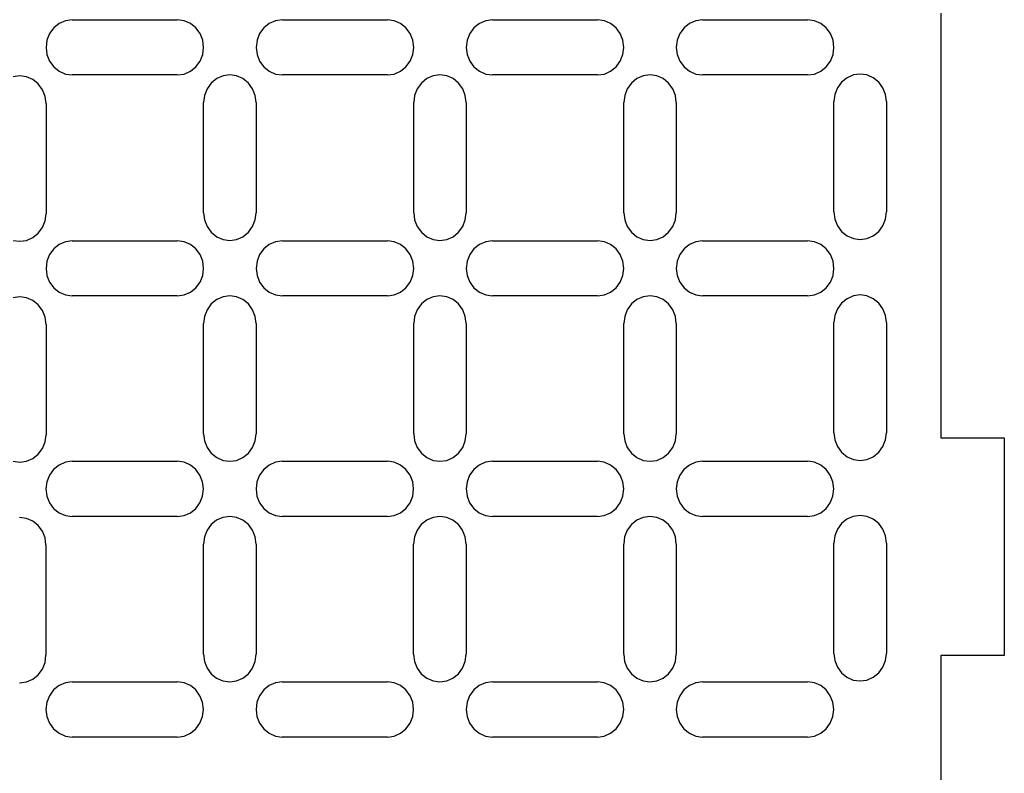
# Model space of a CAD drawing. Extents: x -306 to 306, y -184 to 184.
# Drawn here: x -251.4 to -197.1, y -58.9 to -17.4 of the extents above; entities that cross this region are included whole.
import ezdxf

# ---------------------------------------------------------------- set-up
doc = ezdxf.new("R2010")
doc.units = 0
doc.layers.get('0').update_dxf_attribs({"linetype": 'CONTINUOUS'})

msp = doc.modelspace()

# ---------------------------------------------------------------- linework, layer by layer
for p, q in [((-200.628, 22.598), (-200.628, -40.439)), ((-249.553, -17.839), (-249.783, -18.153)), ((-249.253, -17.597), (-249.553, -17.839)), ((-248.904, -17.445), (-249.253, -17.597)), ((-248.529, -17.393), (-248.904, -17.445)), ((-248.529, -17.393), (-242.735, -17.393)), ((-242.36, -17.445), (-242.735, -17.393)), ((-242.011, -17.597), (-242.36, -17.445)), ((-241.711, -17.839), (-242.011, -17.597)), ((-241.481, -18.153), (-241.711, -17.839)), ((-237.966, -17.839), (-238.196, -18.153)), ((-237.666, -17.597), (-237.966, -17.839)), ((-237.317, -17.445), (-237.666, -17.597)), ((-236.942, -17.393), (-237.317, -17.445)), ((-236.942, -17.393), (-231.148, -17.393)), ((-230.773, -17.445), (-231.148, -17.393)), ((-230.424, -17.597), (-230.773, -17.445)), ((-230.124, -17.839), (-230.424, -17.597)), ((-229.894, -18.153), (-230.124, -17.839)), ((-226.379, -17.839), (-226.609, -18.153)), ((-226.079, -17.597), (-226.379, -17.839)), ((-225.729, -17.445), (-226.079, -17.597)), ((-225.354, -17.393), (-225.729, -17.445)), ((-225.354, -17.393), (-219.561, -17.393)), ((-219.186, -17.445), (-219.561, -17.393)), ((-218.837, -17.597), (-219.186, -17.445)), ((-218.537, -17.839), (-218.837, -17.597)), ((-218.306, -18.153), (-218.537, -17.839)), ((-214.791, -17.839), (-215.021, -18.153)), ((-214.491, -17.597), (-214.791, -17.839)), ((-214.142, -17.445), (-214.491, -17.597)), ((-213.767, -17.393), (-214.142, -17.445)), ((-213.767, -17.393), (-207.973, -17.393)), ((-207.599, -17.445), (-207.973, -17.393)), ((-207.249, -17.597), (-207.599, -17.445)), ((-206.949, -17.839), (-207.249, -17.597)), ((-206.719, -18.153), (-206.949, -17.839)), ((-249.783, -18.153), (-249.928, -18.52)), ((-241.336, -18.52), (-241.481, -18.153)), ((-238.196, -18.153), (-238.341, -18.52)), ((-229.749, -18.52), (-229.894, -18.153)), ((-226.609, -18.153), (-226.753, -18.52)), ((-218.162, -18.52), (-218.306, -18.153)), ((-215.021, -18.153), (-215.166, -18.52)), ((-206.574, -18.52), (-206.719, -18.153)), ((-249.928, -18.52), (-249.977, -18.914)), ((-249.977, -18.914), (-249.928, -19.307)), ((-241.287, -18.914), (-241.336, -18.52)), ((-241.336, -19.307), (-241.287, -18.914)), ((-238.341, -18.52), (-238.39, -18.914)), ((-238.39, -18.914), (-238.341, -19.307)), ((-229.7, -18.914), (-229.749, -18.52)), ((-229.749, -19.307), (-229.7, -18.914)), ((-226.753, -18.52), (-226.803, -18.914)), ((-226.803, -18.914), (-226.753, -19.307)), ((-218.112, -18.914), (-218.162, -18.52)), ((-218.162, -19.307), (-218.112, -18.914)), ((-215.166, -18.52), (-215.216, -18.914)), ((-215.216, -18.914), (-215.166, -19.307)), ((-206.525, -18.914), (-206.574, -18.52)), ((-206.574, -19.307), (-206.525, -18.914)), ((-249.928, -19.307), (-249.783, -19.674)), ((-241.481, -19.674), (-241.336, -19.307)), ((-238.341, -19.307), (-238.196, -19.674)), ((-229.894, -19.674), (-229.749, -19.307)), ((-226.753, -19.307), (-226.609, -19.674)), ((-218.306, -19.674), (-218.162, -19.307)), ((-215.166, -19.307), (-215.021, -19.674)), ((-206.719, -19.674), (-206.574, -19.307)), ((-249.783, -19.674), (-249.553, -19.989)), ((-249.553, -19.989), (-249.253, -20.23)), ((-242.011, -20.23), (-241.711, -19.989)), ((-241.711, -19.989), (-241.481, -19.674)), ((-238.196, -19.674), (-237.966, -19.989)), ((-237.966, -19.989), (-237.666, -20.23)), ((-230.424, -20.23), (-230.124, -19.989)), ((-230.124, -19.989), (-229.894, -19.674)), ((-226.609, -19.674), (-226.379, -19.989)), ((-226.379, -19.989), (-226.079, -20.23)), ((-218.837, -20.23), (-218.537, -19.989)), ((-218.537, -19.989), (-218.306, -19.674)), ((-215.021, -19.674), (-214.791, -19.989)), ((-214.791, -19.989), (-214.491, -20.23)), ((-207.249, -20.23), (-206.949, -19.989)), ((-206.949, -19.989), (-206.719, -19.674)), ((-251.426, -20.485), (-251.801, -20.537)), ((-251.051, -20.537), (-251.426, -20.485)), ((-250.702, -20.689), (-251.051, -20.537)), ((-249.253, -20.23), (-248.904, -20.382)), ((-248.904, -20.382), (-248.529, -20.434)), ((-242.735, -20.434), (-248.529, -20.434)), ((-242.735, -20.434), (-242.36, -20.382)), ((-242.36, -20.382), (-242.011, -20.23)), ((-240.213, -20.485), (-240.563, -20.637)), ((-239.839, -20.433), (-240.213, -20.485)), ((-239.464, -20.485), (-239.839, -20.433)), ((-239.114, -20.637), (-239.464, -20.485)), ((-237.666, -20.23), (-237.317, -20.382)), ((-237.317, -20.382), (-236.942, -20.434)), ((-231.148, -20.434), (-236.942, -20.434)), ((-231.148, -20.434), (-230.773, -20.382)), ((-230.773, -20.382), (-230.424, -20.23)), ((-228.626, -20.485), (-228.975, -20.637)), ((-228.251, -20.433), (-228.626, -20.485)), ((-227.876, -20.485), (-228.251, -20.433)), ((-227.527, -20.637), (-227.876, -20.485)), ((-226.079, -20.23), (-225.729, -20.382)), ((-225.729, -20.382), (-225.354, -20.434)), ((-219.561, -20.434), (-225.354, -20.434)), ((-219.561, -20.434), (-219.186, -20.382)), ((-219.186, -20.382), (-218.837, -20.23)), ((-217.039, -20.485), (-217.388, -20.637)), ((-216.664, -20.433), (-217.039, -20.485)), ((-216.289, -20.485), (-216.664, -20.433)), ((-215.94, -20.637), (-216.289, -20.485)), ((-214.491, -20.23), (-214.142, -20.382)), ((-214.142, -20.382), (-213.767, -20.434)), ((-207.973, -20.434), (-213.767, -20.434)), ((-207.973, -20.434), (-207.599, -20.382)), ((-207.599, -20.382), (-207.249, -20.23)), ((-205.801, -20.586), (-206.101, -20.827)), ((-205.452, -20.434), (-205.801, -20.586)), ((-205.077, -20.382), (-205.452, -20.434)), ((-204.702, -20.434), (-205.077, -20.382)), ((-204.352, -20.586), (-204.702, -20.434)), ((-204.052, -20.827), (-204.352, -20.586)), ((-250.402, -20.93), (-250.702, -20.689)), ((-250.171, -21.245), (-250.402, -20.93)), ((-240.863, -20.878), (-241.093, -21.193)), ((-240.563, -20.637), (-240.863, -20.878)), ((-238.814, -20.878), (-239.114, -20.637)), ((-238.584, -21.193), (-238.814, -20.878)), ((-229.275, -20.878), (-229.506, -21.193)), ((-228.975, -20.637), (-229.275, -20.878)), ((-227.227, -20.878), (-227.527, -20.637)), ((-226.997, -21.193), (-227.227, -20.878)), ((-217.688, -20.878), (-217.918, -21.193)), ((-217.388, -20.637), (-217.688, -20.878)), ((-215.64, -20.878), (-215.94, -20.637)), ((-215.41, -21.193), (-215.64, -20.878)), ((-206.331, -21.142), (-206.476, -21.509)), ((-206.101, -20.827), (-206.331, -21.142)), ((-203.822, -21.142), (-204.052, -20.827)), ((-203.678, -21.509), (-203.822, -21.142)), ((-250.027, -21.612), (-250.171, -21.245)), ((-249.977, -22.005), (-250.027, -21.612)), ((-241.238, -21.56), (-241.287, -21.953)), ((-241.093, -21.193), (-241.238, -21.56)), ((-238.439, -21.56), (-238.584, -21.193)), ((-238.39, -21.953), (-238.439, -21.56)), ((-229.65, -21.56), (-229.7, -21.953)), ((-229.506, -21.193), (-229.65, -21.56)), ((-226.852, -21.56), (-226.997, -21.193)), ((-226.803, -21.953), (-226.852, -21.56)), ((-218.063, -21.56), (-218.112, -21.953)), ((-217.918, -21.193), (-218.063, -21.56)), ((-215.265, -21.56), (-215.41, -21.193)), ((-215.216, -21.953), (-215.265, -21.56)), ((-206.476, -21.509), (-206.525, -21.902)), ((-203.628, -21.902), (-203.678, -21.509)), ((-249.977, -22.005), (-249.977, -28.086)), ((-241.287, -28.034), (-241.287, -21.953)), ((-238.39, -21.953), (-238.39, -28.034)), ((-229.7, -28.034), (-229.7, -21.953)), ((-226.803, -21.953), (-226.803, -28.034)), ((-218.112, -28.034), (-218.112, -21.953)), ((-215.216, -21.953), (-215.216, -28.034)), ((-206.525, -27.983), (-206.525, -21.902)), ((-203.628, -21.902), (-203.628, -27.983)), ((-250.027, -28.48), (-249.977, -28.086)), ((-241.287, -28.034), (-241.238, -28.428)), ((-238.439, -28.428), (-238.39, -28.034)), ((-229.7, -28.034), (-229.65, -28.428)), ((-226.852, -28.428), (-226.803, -28.034)), ((-218.112, -28.034), (-218.063, -28.428)), ((-215.265, -28.428), (-215.216, -28.034)), ((-206.525, -27.983), (-206.476, -28.377)), ((-203.678, -28.377), (-203.628, -27.983)), ((-250.171, -28.846), (-250.027, -28.48)), ((-241.238, -28.428), (-241.093, -28.794)), ((-238.584, -28.794), (-238.439, -28.428)), ((-229.65, -28.428), (-229.506, -28.794)), ((-226.997, -28.794), (-226.852, -28.428)), ((-218.063, -28.428), (-217.918, -28.794)), ((-215.41, -28.794), (-215.265, -28.428)), ((-206.476, -28.377), (-206.331, -28.743)), ((-206.331, -28.743), (-206.101, -29.058)), ((-204.052, -29.058), (-203.822, -28.743)), ((-203.822, -28.743), (-203.678, -28.377)), ((-250.702, -29.403), (-250.402, -29.161)), ((-250.402, -29.161), (-250.171, -28.846)), ((-241.093, -28.794), (-240.863, -29.109)), ((-240.863, -29.109), (-240.563, -29.351)), ((-239.114, -29.351), (-238.814, -29.109)), ((-238.814, -29.109), (-238.584, -28.794)), ((-229.506, -28.794), (-229.275, -29.109)), ((-229.275, -29.109), (-228.975, -29.351)), ((-227.527, -29.351), (-227.227, -29.109)), ((-227.227, -29.109), (-226.997, -28.794)), ((-217.918, -28.794), (-217.688, -29.109)), ((-217.688, -29.109), (-217.388, -29.351)), ((-215.94, -29.351), (-215.64, -29.109)), ((-215.64, -29.109), (-215.41, -28.794)), ((-206.101, -29.058), (-205.801, -29.3)), ((-205.801, -29.3), (-205.452, -29.452)), ((-204.702, -29.452), (-204.352, -29.3)), ((-204.352, -29.3), (-204.052, -29.058)), ((-251.801, -29.555), (-251.426, -29.606)), ((-251.426, -29.606), (-251.051, -29.555)), ((-251.051, -29.555), (-250.702, -29.403)), ((-249.253, -29.78), (-249.553, -30.021)), ((-248.904, -29.628), (-249.253, -29.78)), ((-248.529, -29.576), (-248.904, -29.628)), ((-248.529, -29.576), (-242.735, -29.576)), ((-242.36, -29.628), (-242.735, -29.576)), ((-242.011, -29.78), (-242.36, -29.628)), ((-241.711, -30.021), (-242.011, -29.78)), ((-240.563, -29.351), (-240.213, -29.503)), ((-240.213, -29.503), (-239.839, -29.555)), ((-239.839, -29.555), (-239.464, -29.503)), ((-239.464, -29.503), (-239.114, -29.351)), ((-237.666, -29.78), (-237.966, -30.021)), ((-237.317, -29.628), (-237.666, -29.78)), ((-236.942, -29.576), (-237.317, -29.628)), ((-236.942, -29.576), (-231.148, -29.576)), ((-230.773, -29.628), (-231.148, -29.576)), ((-230.424, -29.78), (-230.773, -29.628)), ((-230.124, -30.021), (-230.424, -29.78)), ((-228.975, -29.351), (-228.626, -29.503)), ((-228.626, -29.503), (-228.251, -29.555)), ((-228.251, -29.555), (-227.876, -29.503)), ((-227.876, -29.503), (-227.527, -29.351)), ((-226.079, -29.78), (-226.379, -30.021)), ((-225.729, -29.628), (-226.079, -29.78)), ((-225.354, -29.576), (-225.729, -29.628)), ((-225.354, -29.576), (-219.561, -29.576)), ((-219.186, -29.628), (-219.561, -29.576)), ((-218.837, -29.78), (-219.186, -29.628)), ((-218.537, -30.021), (-218.837, -29.78)), ((-217.388, -29.351), (-217.039, -29.503)), ((-217.039, -29.503), (-216.664, -29.555)), ((-216.664, -29.555), (-216.289, -29.503)), ((-216.289, -29.503), (-215.94, -29.351)), ((-214.491, -29.78), (-214.791, -30.021)), ((-214.142, -29.628), (-214.491, -29.78)), ((-213.767, -29.576), (-214.142, -29.628)), ((-213.767, -29.576), (-207.973, -29.576)), ((-207.599, -29.628), (-207.973, -29.576)), ((-207.249, -29.78), (-207.599, -29.628)), ((-206.949, -30.021), (-207.249, -29.78)), ((-205.452, -29.452), (-205.077, -29.503)), ((-205.077, -29.503), (-204.702, -29.452)), ((-249.783, -30.336), (-249.928, -30.703)), ((-249.553, -30.021), (-249.783, -30.336)), ((-241.481, -30.336), (-241.711, -30.021)), ((-241.336, -30.703), (-241.481, -30.336)), ((-238.196, -30.336), (-238.341, -30.703)), ((-237.966, -30.021), (-238.196, -30.336)), ((-229.894, -30.336), (-230.124, -30.021)), ((-229.749, -30.703), (-229.894, -30.336)), ((-226.609, -30.336), (-226.753, -30.703)), ((-226.379, -30.021), (-226.609, -30.336)), ((-218.306, -30.336), (-218.537, -30.021)), ((-218.162, -30.703), (-218.306, -30.336)), ((-215.021, -30.336), (-215.166, -30.703)), ((-214.791, -30.021), (-215.021, -30.336)), ((-206.719, -30.336), (-206.949, -30.021)), ((-206.574, -30.703), (-206.719, -30.336)), ((-249.928, -30.703), (-249.977, -31.096)), ((-241.287, -31.096), (-241.336, -30.703)), ((-238.341, -30.703), (-238.39, -31.096)), ((-229.7, -31.096), (-229.749, -30.703)), ((-226.753, -30.703), (-226.803, -31.096)), ((-218.112, -31.096), (-218.162, -30.703)), ((-215.166, -30.703), (-215.216, -31.096)), ((-206.525, -31.096), (-206.574, -30.703)), ((-249.977, -31.096), (-249.928, -31.49)), ((-249.928, -31.49), (-249.783, -31.857)), ((-241.481, -31.857), (-241.336, -31.49)), ((-241.336, -31.49), (-241.287, -31.096)), ((-238.39, -31.096), (-238.341, -31.49)), ((-238.341, -31.49), (-238.196, -31.857)), ((-229.894, -31.857), (-229.749, -31.49)), ((-229.749, -31.49), (-229.7, -31.096)), ((-226.803, -31.096), (-226.753, -31.49)), ((-226.753, -31.49), (-226.609, -31.857)), ((-218.306, -31.857), (-218.162, -31.49)), ((-218.162, -31.49), (-218.112, -31.096)), ((-215.216, -31.096), (-215.166, -31.49)), ((-215.166, -31.49), (-215.021, -31.857)), ((-206.719, -31.857), (-206.574, -31.49)), ((-206.574, -31.49), (-206.525, -31.096)), ((-249.783, -31.857), (-249.553, -32.171)), ((-241.711, -32.171), (-241.481, -31.857)), ((-238.196, -31.857), (-237.966, -32.171)), ((-230.124, -32.171), (-229.894, -31.857)), ((-226.609, -31.857), (-226.379, -32.171)), ((-218.537, -32.171), (-218.306, -31.857)), ((-215.021, -31.857), (-214.791, -32.171)), ((-206.949, -32.171), (-206.719, -31.857)), ((-249.553, -32.171), (-249.253, -32.413)), ((-249.253, -32.413), (-248.904, -32.565)), ((-248.904, -32.565), (-248.529, -32.617)), ((-242.735, -32.617), (-242.36, -32.565)), ((-242.36, -32.565), (-242.011, -32.413)), ((-242.011, -32.413), (-241.711, -32.171)), ((-237.966, -32.171), (-237.666, -32.413)), ((-237.666, -32.413), (-237.317, -32.565)), ((-237.317, -32.565), (-236.942, -32.617)), ((-231.148, -32.617), (-230.773, -32.565)), ((-230.773, -32.565), (-230.424, -32.413)), ((-230.424, -32.413), (-230.124, -32.171)), ((-226.379, -32.171), (-226.079, -32.413)), ((-226.079, -32.413), (-225.729, -32.565)), ((-225.729, -32.565), (-225.354, -32.617)), ((-219.561, -32.617), (-219.186, -32.565)), ((-219.186, -32.565), (-218.837, -32.413)), ((-218.837, -32.413), (-218.537, -32.171)), ((-214.791, -32.171), (-214.491, -32.413)), ((-214.491, -32.413), (-214.142, -32.565)), ((-214.142, -32.565), (-213.767, -32.617)), ((-207.973, -32.617), (-207.599, -32.565)), ((-207.599, -32.565), (-207.249, -32.413)), ((-207.249, -32.413), (-206.949, -32.171)), ((-205.077, -32.565), (-205.452, -32.617)), ((-204.702, -32.617), (-205.077, -32.565)), ((-251.426, -32.668), (-251.801, -32.72)), ((-251.051, -32.72), (-251.426, -32.668)), ((-250.702, -32.871), (-251.051, -32.72)), ((-250.402, -33.113), (-250.702, -32.871)), ((-250.171, -33.428), (-250.402, -33.113)), ((-242.735, -32.617), (-248.529, -32.617)), ((-240.863, -33.061), (-241.093, -33.376)), ((-240.563, -32.82), (-240.863, -33.061)), ((-240.213, -32.668), (-240.563, -32.82)), ((-239.839, -32.616), (-240.213, -32.668)), ((-239.464, -32.668), (-239.839, -32.616)), ((-239.114, -32.82), (-239.464, -32.668)), ((-238.814, -33.061), (-239.114, -32.82)), ((-238.584, -33.376), (-238.814, -33.061)), ((-231.148, -32.617), (-236.942, -32.617)), ((-229.275, -33.061), (-229.506, -33.376)), ((-228.975, -32.82), (-229.275, -33.061)), ((-228.626, -32.668), (-228.975, -32.82)), ((-228.251, -32.616), (-228.626, -32.668)), ((-227.876, -32.668), (-228.251, -32.616)), ((-227.527, -32.82), (-227.876, -32.668)), ((-227.227, -33.061), (-227.527, -32.82)), ((-226.997, -33.376), (-227.227, -33.061)), ((-219.561, -32.617), (-225.354, -32.617)), ((-217.688, -33.061), (-217.918, -33.376)), ((-217.388, -32.82), (-217.688, -33.061)), ((-217.039, -32.668), (-217.388, -32.82)), ((-216.664, -32.616), (-217.039, -32.668)), ((-216.289, -32.668), (-216.664, -32.616)), ((-215.94, -32.82), (-216.289, -32.668)), ((-215.64, -33.061), (-215.94, -32.82)), ((-215.41, -33.376), (-215.64, -33.061)), ((-207.973, -32.617), (-213.767, -32.617)), ((-206.101, -33.01), (-206.331, -33.325)), ((-205.801, -32.769), (-206.101, -33.01)), ((-205.452, -32.617), (-205.801, -32.769)), ((-204.352, -32.769), (-204.702, -32.617)), ((-204.052, -33.01), (-204.352, -32.769)), ((-203.822, -33.325), (-204.052, -33.01)), ((-250.027, -33.795), (-250.171, -33.428)), ((-241.093, -33.376), (-241.238, -33.743)), ((-238.439, -33.743), (-238.584, -33.376)), ((-229.506, -33.376), (-229.65, -33.743)), ((-226.852, -33.743), (-226.997, -33.376)), ((-217.918, -33.376), (-218.063, -33.743)), ((-215.265, -33.743), (-215.41, -33.376)), ((-206.331, -33.325), (-206.476, -33.692)), ((-203.678, -33.692), (-203.822, -33.325)), ((-249.977, -34.188), (-250.027, -33.795)), ((-249.977, -34.188), (-249.977, -40.269)), ((-241.238, -33.743), (-241.287, -34.136)), ((-241.287, -40.217), (-241.287, -34.136)), ((-238.39, -34.136), (-238.439, -33.743)), ((-238.39, -34.136), (-238.39, -40.217)), ((-229.65, -33.743), (-229.7, -34.136)), ((-229.7, -40.217), (-229.7, -34.136)), ((-226.803, -34.136), (-226.852, -33.743)), ((-226.803, -34.136), (-226.803, -40.217)), ((-218.063, -33.743), (-218.112, -34.136)), ((-218.112, -40.217), (-218.112, -34.136)), ((-215.216, -34.136), (-215.265, -33.743)), ((-215.216, -34.136), (-215.216, -40.217)), ((-206.476, -33.692), (-206.525, -34.085)), ((-206.525, -40.166), (-206.525, -34.085)), ((-203.628, -34.085), (-203.678, -33.692)), ((-203.628, -34.085), (-203.628, -40.166)), ((-206.525, -40.166), (-206.476, -40.559)), ((-203.678, -40.559), (-203.628, -40.166)), ((-250.171, -41.029), (-250.027, -40.662)), ((-250.027, -40.662), (-249.977, -40.269)), ((-241.287, -40.217), (-241.238, -40.611)), ((-241.238, -40.611), (-241.093, -40.977)), ((-238.584, -40.977), (-238.439, -40.611)), ((-238.439, -40.611), (-238.39, -40.217)), ((-229.7, -40.217), (-229.65, -40.611)), ((-229.65, -40.611), (-229.506, -40.977)), ((-226.997, -40.977), (-226.852, -40.611)), ((-226.852, -40.611), (-226.803, -40.217)), ((-218.112, -40.217), (-218.063, -40.611)), ((-218.063, -40.611), (-217.918, -40.977)), ((-215.41, -40.977), (-215.265, -40.611)), ((-215.265, -40.611), (-215.216, -40.217)), ((-206.476, -40.559), (-206.331, -40.926)), ((-203.822, -40.926), (-203.678, -40.559)), ((-200.628, -40.439), (-197.128, -40.439)), ((-197.128, -40.439), (-197.128, -52.439)), ((-250.402, -41.344), (-250.171, -41.029)), ((-241.093, -40.977), (-240.863, -41.292)), ((-238.814, -41.292), (-238.584, -40.977)), ((-229.506, -40.977), (-229.275, -41.292)), ((-227.227, -41.292), (-226.997, -40.977)), ((-217.918, -40.977), (-217.688, -41.292)), ((-215.64, -41.292), (-215.41, -40.977)), ((-206.331, -40.926), (-206.101, -41.241)), ((-206.101, -41.241), (-205.801, -41.483)), ((-204.352, -41.483), (-204.052, -41.241)), ((-204.052, -41.241), (-203.822, -40.926)), ((-251.801, -41.737), (-251.426, -41.789)), ((-251.426, -41.789), (-251.051, -41.737)), ((-251.051, -41.737), (-250.702, -41.585)), ((-250.702, -41.585), (-250.402, -41.344)), ((-248.909, -41.789), (-249.258, -41.941)), ((-248.534, -41.737), (-248.909, -41.789)), ((-248.534, -41.737), (-242.74, -41.737)), ((-242.365, -41.789), (-242.74, -41.737)), ((-242.016, -41.941), (-242.365, -41.789)), ((-240.863, -41.292), (-240.563, -41.534)), ((-240.563, -41.534), (-240.213, -41.686)), ((-240.213, -41.686), (-239.839, -41.737)), ((-239.839, -41.737), (-239.464, -41.686)), ((-239.464, -41.686), (-239.114, -41.534)), ((-239.114, -41.534), (-238.814, -41.292)), ((-237.321, -41.789), (-237.671, -41.941)), ((-236.947, -41.737), (-237.321, -41.789)), ((-236.947, -41.737), (-231.153, -41.737)), ((-230.778, -41.789), (-231.153, -41.737)), ((-230.429, -41.941), (-230.778, -41.789)), ((-229.275, -41.292), (-228.975, -41.534)), ((-228.975, -41.534), (-228.626, -41.686)), ((-228.626, -41.686), (-228.251, -41.737)), ((-228.251, -41.737), (-227.876, -41.686)), ((-227.876, -41.686), (-227.527, -41.534)), ((-227.527, -41.534), (-227.227, -41.292)), ((-225.734, -41.789), (-226.083, -41.941)), ((-225.359, -41.737), (-225.734, -41.789)), ((-225.359, -41.737), (-219.566, -41.737)), ((-219.191, -41.789), (-219.566, -41.737)), ((-218.841, -41.941), (-219.191, -41.789)), ((-217.688, -41.292), (-217.388, -41.534)), ((-217.388, -41.534), (-217.039, -41.686)), ((-217.039, -41.686), (-216.664, -41.737)), ((-216.664, -41.737), (-216.289, -41.686)), ((-216.289, -41.686), (-215.94, -41.534)), ((-215.94, -41.534), (-215.64, -41.292)), ((-214.147, -41.789), (-214.496, -41.941)), ((-213.772, -41.737), (-214.147, -41.789)), ((-213.772, -41.737), (-207.978, -41.737)), ((-207.603, -41.789), (-207.978, -41.737)), ((-207.254, -41.941), (-207.603, -41.789)), ((-205.801, -41.483), (-205.452, -41.634)), ((-205.452, -41.634), (-205.077, -41.686)), ((-205.077, -41.686), (-204.702, -41.634)), ((-204.702, -41.634), (-204.352, -41.483)), ((-249.558, -42.183), (-249.788, -42.497)), ((-249.258, -41.941), (-249.558, -42.183)), ((-241.716, -42.183), (-242.016, -41.941)), ((-241.486, -42.497), (-241.716, -42.183)), ((-237.971, -42.183), (-238.201, -42.497)), ((-237.671, -41.941), (-237.971, -42.183)), ((-230.129, -42.183), (-230.429, -41.941)), ((-229.899, -42.497), (-230.129, -42.183)), ((-226.383, -42.183), (-226.614, -42.497)), ((-226.083, -41.941), (-226.383, -42.183)), ((-218.541, -42.183), (-218.841, -41.941)), ((-218.311, -42.497), (-218.541, -42.183)), ((-214.796, -42.183), (-215.026, -42.497)), ((-214.496, -41.941), (-214.796, -42.183)), ((-206.954, -42.183), (-207.254, -41.941)), ((-206.724, -42.497), (-206.954, -42.183)), ((-249.933, -42.864), (-249.982, -43.258)), ((-249.788, -42.497), (-249.933, -42.864)), ((-241.341, -42.864), (-241.486, -42.497)), ((-241.292, -43.258), (-241.341, -42.864)), ((-238.346, -42.864), (-238.395, -43.258)), ((-238.201, -42.497), (-238.346, -42.864)), ((-229.754, -42.864), (-229.899, -42.497)), ((-229.705, -43.258), (-229.754, -42.864)), ((-226.758, -42.864), (-226.808, -43.258)), ((-226.614, -42.497), (-226.758, -42.864)), ((-218.167, -42.864), (-218.311, -42.497)), ((-218.117, -43.258), (-218.167, -42.864)), ((-215.171, -42.864), (-215.22, -43.258)), ((-215.026, -42.497), (-215.171, -42.864)), ((-206.579, -42.864), (-206.724, -42.497)), ((-206.53, -43.258), (-206.579, -42.864)), ((-249.982, -43.258), (-249.933, -43.651)), ((-241.341, -43.651), (-241.292, -43.258)), ((-238.395, -43.258), (-238.346, -43.651)), ((-229.754, -43.651), (-229.705, -43.258)), ((-226.808, -43.258), (-226.758, -43.651)), ((-218.167, -43.651), (-218.117, -43.258)), ((-215.22, -43.258), (-215.171, -43.651)), ((-206.579, -43.651), (-206.53, -43.258)), ((-249.933, -43.651), (-249.788, -44.018)), ((-241.486, -44.018), (-241.341, -43.651)), ((-238.346, -43.651), (-238.201, -44.018)), ((-229.899, -44.018), (-229.754, -43.651)), ((-226.758, -43.651), (-226.614, -44.018)), ((-218.311, -44.018), (-218.167, -43.651)), ((-215.171, -43.651), (-215.026, -44.018)), ((-206.724, -44.018), (-206.579, -43.651)), ((-249.788, -44.018), (-249.558, -44.333)), ((-249.558, -44.333), (-249.258, -44.574)), ((-242.016, -44.574), (-241.716, -44.333)), ((-241.716, -44.333), (-241.486, -44.018)), ((-238.201, -44.018), (-237.971, -44.333)), ((-237.971, -44.333), (-237.671, -44.574)), ((-230.429, -44.574), (-230.129, -44.333)), ((-230.129, -44.333), (-229.899, -44.018)), ((-226.614, -44.018), (-226.383, -44.333)), ((-226.383, -44.333), (-226.083, -44.574)), ((-218.841, -44.574), (-218.541, -44.333)), ((-218.541, -44.333), (-218.311, -44.018)), ((-215.026, -44.018), (-214.796, -44.333)), ((-214.796, -44.333), (-214.496, -44.574)), ((-207.254, -44.574), (-206.954, -44.333)), ((-206.954, -44.333), (-206.724, -44.018)), ((-251.056, -44.881), (-251.431, -44.829)), ((-250.706, -45.033), (-251.056, -44.881)), ((-250.406, -45.274), (-250.706, -45.033)), ((-249.258, -44.574), (-248.909, -44.726)), ((-248.909, -44.726), (-248.534, -44.778)), ((-242.74, -44.778), (-248.534, -44.778)), ((-242.74, -44.778), (-242.365, -44.726)), ((-242.365, -44.726), (-242.016, -44.574)), ((-240.568, -44.981), (-240.868, -45.222)), ((-240.218, -44.829), (-240.568, -44.981)), ((-239.843, -44.777), (-240.218, -44.829)), ((-239.469, -44.829), (-239.843, -44.777)), ((-239.119, -44.981), (-239.469, -44.829)), ((-238.819, -45.222), (-239.119, -44.981)), ((-237.671, -44.574), (-237.321, -44.726)), ((-237.321, -44.726), (-236.947, -44.778)), ((-231.153, -44.778), (-236.947, -44.778)), ((-231.153, -44.778), (-230.778, -44.726)), ((-230.778, -44.726), (-230.429, -44.574)), ((-228.98, -44.981), (-229.28, -45.222)), ((-228.631, -44.829), (-228.98, -44.981)), ((-228.256, -44.777), (-228.631, -44.829)), ((-227.881, -44.829), (-228.256, -44.777)), ((-227.532, -44.981), (-227.881, -44.829)), ((-227.232, -45.222), (-227.532, -44.981)), ((-226.083, -44.574), (-225.734, -44.726)), ((-225.734, -44.726), (-225.359, -44.778)), ((-219.566, -44.778), (-225.359, -44.778)), ((-219.566, -44.778), (-219.191, -44.726)), ((-219.191, -44.726), (-218.841, -44.574)), ((-217.393, -44.981), (-217.693, -45.222)), ((-217.044, -44.829), (-217.393, -44.981)), ((-216.669, -44.777), (-217.044, -44.829)), ((-216.294, -44.829), (-216.669, -44.777)), ((-215.945, -44.981), (-216.294, -44.829)), ((-215.645, -45.222), (-215.945, -44.981)), ((-214.496, -44.574), (-214.147, -44.726)), ((-214.147, -44.726), (-213.772, -44.778)), ((-207.978, -44.778), (-213.772, -44.778)), ((-207.978, -44.778), (-207.603, -44.726)), ((-207.603, -44.726), (-207.254, -44.574)), ((-205.806, -44.93), (-206.106, -45.171)), ((-205.456, -44.778), (-205.806, -44.93)), ((-205.082, -44.726), (-205.456, -44.778)), ((-204.707, -44.778), (-205.082, -44.726)), ((-204.357, -44.93), (-204.707, -44.778)), ((-204.057, -45.171), (-204.357, -44.93)), ((-250.176, -45.589), (-250.406, -45.274)), ((-250.032, -45.956), (-250.176, -45.589)), ((-241.098, -45.537), (-241.242, -45.904)), ((-240.868, -45.222), (-241.098, -45.537)), ((-238.589, -45.537), (-238.819, -45.222)), ((-238.444, -45.904), (-238.589, -45.537)), ((-229.51, -45.537), (-229.655, -45.904)), ((-229.28, -45.222), (-229.51, -45.537)), ((-227.002, -45.537), (-227.232, -45.222)), ((-226.857, -45.904), (-227.002, -45.537)), ((-217.923, -45.537), (-218.068, -45.904)), ((-217.693, -45.222), (-217.923, -45.537)), ((-215.414, -45.537), (-215.645, -45.222)), ((-215.27, -45.904), (-215.414, -45.537)), ((-206.336, -45.486), (-206.481, -45.853)), ((-206.106, -45.171), (-206.336, -45.486)), ((-203.827, -45.486), (-204.057, -45.171)), ((-203.682, -45.853), (-203.827, -45.486)), ((-249.982, -46.349), (-250.032, -45.956)), ((-241.242, -45.904), (-241.292, -46.297)), ((-238.395, -46.297), (-238.444, -45.904)), ((-229.655, -45.904), (-229.705, -46.297)), ((-226.808, -46.297), (-226.857, -45.904)), ((-218.068, -45.904), (-218.117, -46.297)), ((-215.22, -46.297), (-215.27, -45.904)), ((-206.481, -45.853), (-206.53, -46.246)), ((-203.633, -46.246), (-203.682, -45.853)), ((-249.982, -46.349), (-249.982, -52.43)), ((-241.292, -52.378), (-241.292, -46.297)), ((-238.395, -46.297), (-238.395, -52.378)), ((-229.705, -52.378), (-229.705, -46.297)), ((-226.808, -46.297), (-226.808, -52.378)), ((-218.117, -52.378), (-218.117, -46.297)), ((-215.22, -46.297), (-215.22, -52.378)), ((-206.53, -52.327), (-206.53, -46.246)), ((-203.633, -46.246), (-203.633, -52.327)), ((-250.032, -52.824), (-249.982, -52.43)), ((-241.292, -52.378), (-241.242, -52.772)), ((-238.444, -52.772), (-238.395, -52.378)), ((-229.705, -52.378), (-229.655, -52.772)), ((-226.857, -52.772), (-226.808, -52.378)), ((-218.117, -52.378), (-218.068, -52.772)), ((-215.27, -52.772), (-215.22, -52.378)), ((-206.53, -52.327), (-206.481, -52.721)), ((-203.682, -52.721), (-203.633, -52.327)), ((-197.128, -52.439), (-200.628, -52.439)), ((-200.628, -52.439), (-200.628, -63.939)), ((-250.406, -53.505), (-250.176, -53.19)), ((-250.176, -53.19), (-250.032, -52.824)), ((-241.242, -52.772), (-241.098, -53.138)), ((-241.098, -53.138), (-240.868, -53.453)), ((-238.819, -53.453), (-238.589, -53.138)), ((-238.589, -53.138), (-238.444, -52.772)), ((-229.655, -52.772), (-229.51, -53.138)), ((-229.51, -53.138), (-229.28, -53.453)), ((-227.232, -53.453), (-227.002, -53.138)), ((-227.002, -53.138), (-226.857, -52.772)), ((-218.068, -52.772), (-217.923, -53.138)), ((-217.923, -53.138), (-217.693, -53.453)), ((-215.645, -53.453), (-215.414, -53.138)), ((-215.414, -53.138), (-215.27, -52.772)), ((-206.481, -52.721), (-206.336, -53.087)), ((-206.336, -53.087), (-206.106, -53.402)), ((-204.057, -53.402), (-203.827, -53.087)), ((-203.827, -53.087), (-203.682, -52.721)), ((-251.056, -53.899), (-250.706, -53.747)), ((-250.706, -53.747), (-250.406, -53.505)), ((-240.868, -53.453), (-240.568, -53.695)), ((-240.568, -53.695), (-240.218, -53.847)), ((-239.469, -53.847), (-239.119, -53.695)), ((-239.119, -53.695), (-238.819, -53.453)), ((-229.28, -53.453), (-228.98, -53.695)), ((-228.98, -53.695), (-228.631, -53.847)), ((-227.881, -53.847), (-227.532, -53.695)), ((-227.532, -53.695), (-227.232, -53.453)), ((-217.693, -53.453), (-217.393, -53.695)), ((-217.393, -53.695), (-217.044, -53.847)), ((-216.294, -53.847), (-215.945, -53.695)), ((-215.945, -53.695), (-215.645, -53.453)), ((-206.106, -53.402), (-205.806, -53.644)), ((-205.806, -53.644), (-205.456, -53.796)), ((-204.707, -53.796), (-204.357, -53.644)), ((-204.357, -53.644), (-204.057, -53.402)), ((-251.431, -53.95), (-251.056, -53.899)), ((-249.258, -54.102), (-249.558, -54.344)), ((-248.909, -53.95), (-249.258, -54.102)), ((-248.534, -53.899), (-248.909, -53.95)), ((-248.534, -53.899), (-242.74, -53.899)), ((-242.365, -53.95), (-242.74, -53.899)), ((-242.016, -54.102), (-242.365, -53.95)), ((-241.716, -54.344), (-242.016, -54.102)), ((-240.218, -53.847), (-239.843, -53.899)), ((-239.843, -53.899), (-239.469, -53.847)), ((-237.671, -54.102), (-237.971, -54.344)), ((-237.321, -53.95), (-237.671, -54.102)), ((-236.947, -53.899), (-237.321, -53.95)), ((-236.947, -53.899), (-231.153, -53.899)), ((-230.778, -53.95), (-231.153, -53.899)), ((-230.429, -54.102), (-230.778, -53.95)), ((-230.129, -54.344), (-230.429, -54.102)), ((-228.631, -53.847), (-228.256, -53.899)), ((-228.256, -53.899), (-227.881, -53.847)), ((-226.083, -54.102), (-226.383, -54.344)), ((-225.734, -53.95), (-226.083, -54.102)), ((-225.359, -53.899), (-225.734, -53.95)), ((-225.359, -53.899), (-219.566, -53.899)), ((-219.191, -53.95), (-219.566, -53.899)), ((-218.841, -54.102), (-219.191, -53.95)), ((-218.541, -54.344), (-218.841, -54.102)), ((-217.044, -53.847), (-216.669, -53.899)), ((-216.669, -53.899), (-216.294, -53.847)), ((-214.496, -54.102), (-214.796, -54.344)), ((-214.147, -53.95), (-214.496, -54.102)), ((-213.772, -53.899), (-214.147, -53.95)), ((-213.772, -53.899), (-207.978, -53.899)), ((-207.603, -53.95), (-207.978, -53.899)), ((-207.254, -54.102), (-207.603, -53.95)), ((-206.954, -54.344), (-207.254, -54.102)), ((-205.456, -53.796), (-205.082, -53.847)), ((-205.082, -53.847), (-204.707, -53.796)), ((-249.788, -54.659), (-249.933, -55.025)), ((-249.558, -54.344), (-249.788, -54.659)), ((-241.486, -54.659), (-241.716, -54.344)), ((-241.341, -55.025), (-241.486, -54.659)), ((-238.201, -54.659), (-238.346, -55.025)), ((-237.971, -54.344), (-238.201, -54.659)), ((-229.899, -54.659), (-230.129, -54.344)), ((-229.754, -55.025), (-229.899, -54.659)), ((-226.614, -54.659), (-226.758, -55.025)), ((-226.383, -54.344), (-226.614, -54.659)), ((-218.311, -54.659), (-218.541, -54.344)), ((-218.167, -55.025), (-218.311, -54.659)), ((-215.026, -54.659), (-215.171, -55.025)), ((-214.796, -54.344), (-215.026, -54.659)), ((-206.724, -54.659), (-206.954, -54.344)), ((-206.579, -55.025), (-206.724, -54.659)), ((-249.933, -55.025), (-249.982, -55.419)), ((-241.292, -55.419), (-241.341, -55.025)), ((-238.346, -55.025), (-238.395, -55.419)), ((-229.705, -55.419), (-229.754, -55.025)), ((-226.758, -55.025), (-226.808, -55.419)), ((-218.117, -55.419), (-218.167, -55.025)), ((-215.171, -55.025), (-215.22, -55.419)), ((-206.53, -55.419), (-206.579, -55.025)), ((-249.982, -55.419), (-249.933, -55.812)), ((-249.933, -55.812), (-249.788, -56.179)), ((-241.486, -56.179), (-241.341, -55.812)), ((-241.341, -55.812), (-241.292, -55.419)), ((-238.395, -55.419), (-238.346, -55.812)), ((-238.346, -55.812), (-238.201, -56.179)), ((-229.899, -56.179), (-229.754, -55.812)), ((-229.754, -55.812), (-229.705, -55.419)), ((-226.808, -55.419), (-226.758, -55.812)), ((-226.758, -55.812), (-226.614, -56.179)), ((-218.311, -56.179), (-218.167, -55.812)), ((-218.167, -55.812), (-218.117, -55.419)), ((-215.22, -55.419), (-215.171, -55.812)), ((-215.171, -55.812), (-215.026, -56.179)), ((-206.724, -56.179), (-206.579, -55.812)), ((-206.579, -55.812), (-206.53, -55.419)), ((-249.788, -56.179), (-249.558, -56.494)), ((-241.716, -56.494), (-241.486, -56.179)), ((-238.201, -56.179), (-237.971, -56.494)), ((-230.129, -56.494), (-229.899, -56.179)), ((-226.614, -56.179), (-226.383, -56.494)), ((-218.541, -56.494), (-218.311, -56.179)), ((-215.026, -56.179), (-214.796, -56.494)), ((-206.954, -56.494), (-206.724, -56.179)), ((-249.558, -56.494), (-249.258, -56.735)), ((-249.258, -56.735), (-248.909, -56.887)), ((-248.909, -56.887), (-248.534, -56.939)), ((-242.74, -56.939), (-248.534, -56.939)), ((-242.74, -56.939), (-242.365, -56.887)), ((-242.365, -56.887), (-242.016, -56.735)), ((-242.016, -56.735), (-241.716, -56.494)), ((-237.971, -56.494), (-237.671, -56.735)), ((-237.671, -56.735), (-237.321, -56.887)), ((-237.321, -56.887), (-236.947, -56.939)), ((-231.153, -56.939), (-236.947, -56.939)), ((-231.153, -56.939), (-230.778, -56.887)), ((-230.778, -56.887), (-230.429, -56.735)), ((-230.429, -56.735), (-230.129, -56.494)), ((-226.383, -56.494), (-226.083, -56.735)), ((-226.083, -56.735), (-225.734, -56.887)), ((-225.734, -56.887), (-225.359, -56.939)), ((-219.566, -56.939), (-225.359, -56.939)), ((-219.566, -56.939), (-219.191, -56.887)), ((-219.191, -56.887), (-218.841, -56.735)), ((-218.841, -56.735), (-218.541, -56.494)), ((-214.796, -56.494), (-214.496, -56.735)), ((-214.496, -56.735), (-214.147, -56.887)), ((-214.147, -56.887), (-213.772, -56.939)), ((-207.978, -56.939), (-213.772, -56.939)), ((-207.978, -56.939), (-207.603, -56.887)), ((-207.603, -56.887), (-207.254, -56.735)), ((-207.254, -56.735), (-206.954, -56.494))]:
    msp.add_line(p, q)

doc.saveas('drawing.dxf')
